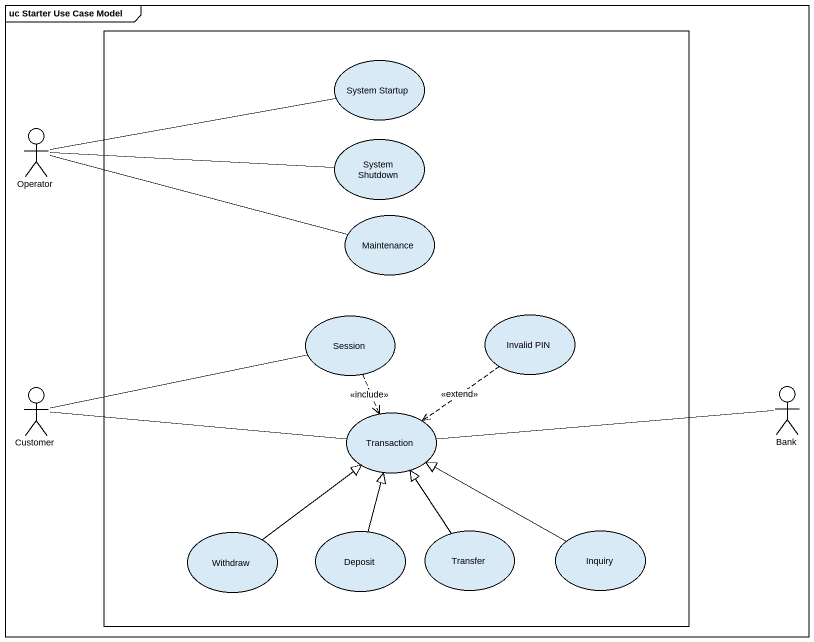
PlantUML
@startuml
mainframe uc Starter Use Case Model
rectangle " " as rectangle1 {
  usecase "System Startup" as System_Startup
  usecase "System Shutdown" as System_Shutdown
  usecase Maintenance
  usecase Session
  usecase "Invalid PIN" as Invalid_PIN
  usecase Transaction
  usecase Withdraw
  usecase Deposit
  usecase Transfer
  usecase Inquiry
}
actor Operator
actor Customer
actor Bank
Operator -right- System_Startup
Operator -right- System_Shutdown
Operator -right- Maintenance
Session ..> Transaction : <<include>>
Invalid_PIN ..> Transaction : <<extend>>
Customer -right- Session
Customer -right- Transaction
Bank -left- Transaction
Withdraw -up-|> Transaction
Deposit -up-|> Transaction
Transfer -up-|> Transaction
Inquiry -left-|> Transaction
@enduml
